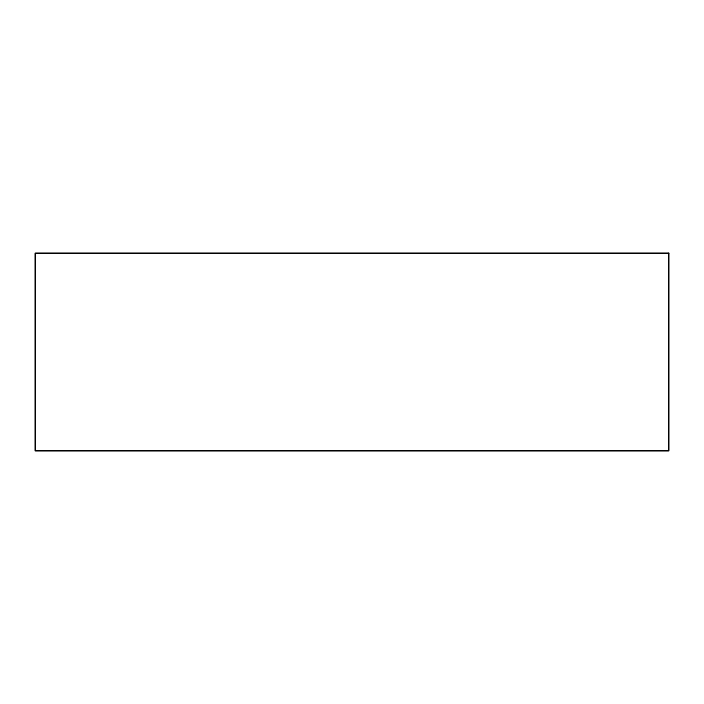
<?xml version="1.0" encoding="UTF-8"?>
<svg xmlns="http://www.w3.org/2000/svg" width="704" height="704" viewBox="0 0 704 704"><rect width="100%" height="100%" fill="white"/><g stroke="black" fill="none" stroke-linecap="round" stroke-linejoin="round"><path stroke-width="1.06" d="M668.8 253.176L35.2 253.176L35.2 450.824L668.8 450.824L668.8 253.176M668.606 253.37L35.394 253.37L35.394 450.63L668.606 450.63L668.606 253.37"/></g></svg>
